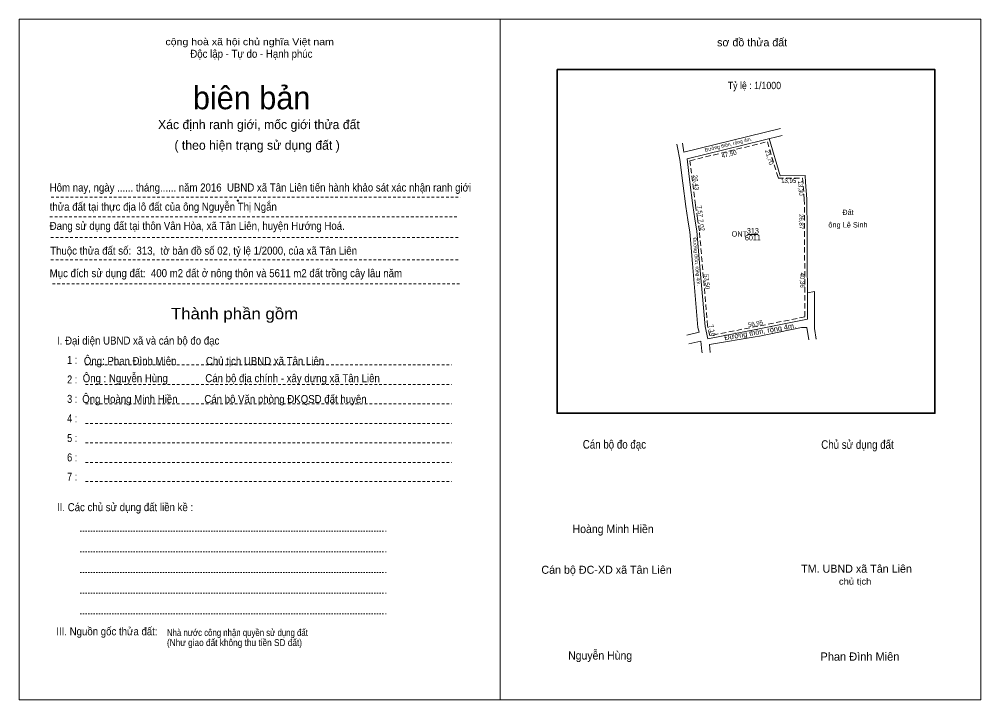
# Model space of a CAD drawing. Header units: metres. Extents: x 546685 to 549815, y 1838297 to 1838686.
# Drawn here: x 546685 to 547224, y 1838297 to 1838679 of the extents above; entities that cross this region are included whole.
import ezdxf
from ezdxf.enums import TextEntityAlignment as Align

# ---------------------------------------------------------------- set-up
doc = ezdxf.new("R2010")
doc.units = ezdxf.units.M
doc.header["$PDMODE"] = 32
doc.header["$PDSIZE"] = 0.5
for name, pattern in [('DOTTED', [1.5, 0.3, -1.2]), ('MEDIUM_DASHED', [4.5, 3, -1.5]), ('SHORT_DASHED', [2.7, 1.5, -1.2])]:
    doc.linetypes.add(name, pattern=pattern)
for name, color, linetype, lineweight in [('1', 7, 'DOTTED', 13), ('63', 7, 'Continuous', 13), ('7', 7, 'Continuous', 13)]:
    doc.layers.add(name, color=color, linetype=linetype, lineweight=lineweight)
doc.layers.add('22', color=7, linetype='Continuous')
doc.layers.add('51', color=7, linetype='Continuous')

msp = doc.modelspace()

# ---------------------------------------------------------------- hatches: boundary and pattern name
at = {"layer": '63'}
msp.add_hatch(color=256, dxfattribs=at).paths.add_polyline_path([(546807.71, 1838576.91), (546807.78, 1838576.97), (546807.87, 1838577.1), (546807.93, 1838577.27), (546807.91, 1838577.38), (546807.84, 1838577.47), (546807.74, 1838577.54), (546807.61, 1838577.56), (546807.51, 1838577.54), (546807.41, 1838577.49), (546807.33, 1838577.41), (546807.3, 1838577.31), (546807.31, 1838577.26), (546807.32, 1838577.23), (546807.37, 1838577.19), (546807.44, 1838577.21), (546807.47, 1838577.26), (546807.46, 1838577.29), (546807.44, 1838577.33), (546807.43, 1838577.35), (546807.42, 1838577.37), (546807.42, 1838577.39), (546807.47, 1838577.45), (546807.56, 1838577.47), (546807.63, 1838577.46), (546807.68, 1838577.43), (546807.71, 1838577.37), (546807.71, 1838577.28), (546807.66, 1838577.06), (546807.63, 1838577), (546807.61, 1838576.94), (546807.59, 1838576.89), (546807.58, 1838576.85), (546807.56, 1838576.76), (546807.55, 1838576.68), (546807.62, 1838576.68), (546807.66, 1838576.81)])

# ---------------------------------------------------------------- linework, layer by layer
at = {"layer": '1', "linetype": 'SHORT_DASHED'}
for p, q in [((546702.97, 1838579.08), (546932.51, 1838579.08)), ((546702.23, 1838568.11), (546930.9, 1838568.11)), ((546702.81, 1838556.64), (546931.48, 1838556.64)), ((546702.81, 1838544.01), (546931.14, 1838544.01)), ((546703.67, 1838530.52), (546932.01, 1838530.52)), ((546722.17, 1838485.12), (546927.59, 1838485.12)), ((546722.17, 1838474.22), (546927.59, 1838474.22)), ((546722.17, 1838463.32), (546927.59, 1838463.32)), ((546722.17, 1838452.38), (546927.59, 1838452.38)), ((546722.17, 1838441.44), (546927.59, 1838441.44)), ((546722.17, 1838430.49), (546927.59, 1838430.49)), ((546722.17, 1838419.74), (546927.59, 1838419.74))]:
    msp.add_line(p, q, dxfattribs=at)
at = {"layer": '1'}
for p, q in [((546719.46, 1838392.04), (546891.78, 1838392.04)), ((546719.46, 1838380.38), (546891.78, 1838380.38)), ((546719.46, 1838368.86), (546891.78, 1838368.86)), ((546719.46, 1838357.24), (546891.78, 1838357.24)), ((546719.46, 1838345.72), (546891.78, 1838345.72))]:
    msp.add_line(p, q, dxfattribs=at)
at = {"layer": '1', "linetype": 'Continuous'}
for points in [[(546685, 1838297.48), (546685, 1838678.89), (546954.66, 1838678.89), (546954.66, 1838297.48)], [(547224.3, 1838297.48), (547224.3, 1838678.89), (546954.66, 1838678.89), (546954.66, 1838297.48)]]:
    msp.add_lwpolyline(points, close=True, dxfattribs=at)
at = {"layer": '1', "linetype": 'Continuous', "lineweight": 35}
msp.add_lwpolyline([(546986.7, 1838650.67), (547198.6, 1838650.67), (547198.6, 1838458.04), (546986.7, 1838458.04)], close=True, dxfattribs=at)
at = {"layer": '1', "linetype": 'MEDIUM_DASHED'}
msp.add_lwpolyline([(547061.17, 1838599.57), (547104.67, 1838610.27), (547110.69, 1838589.73), (547124.38, 1838589.86), (547125.33, 1838578.02), (547125.49, 1838551.2), (547125.66, 1838512.06), (547072.37, 1838501.55), (547071.09, 1838506.97), (547066.48, 1838560.21), (547065.42, 1838567.2), (547064.31, 1838574.67)], close=True, dxfattribs=at)
at = {"layer": '63'}
for p, q in [((547093.44, 1838558.29), (547099.51, 1838558.29)), ((547072.12, 1838496.62), (547072.47, 1838492.08))]:
    msp.add_line(p, q, dxfattribs=at)
msp.add_lwpolyline([(546807.71, 1838576.91), (546807.78, 1838576.97), (546807.87, 1838577.1), (546807.93, 1838577.27), (546807.91, 1838577.38), (546807.84, 1838577.47), (546807.74, 1838577.54), (546807.61, 1838577.56), (546807.51, 1838577.54), (546807.41, 1838577.49), (546807.33, 1838577.41), (546807.3, 1838577.31), (546807.31, 1838577.26), (546807.32, 1838577.23), (546807.37, 1838577.19), (546807.44, 1838577.21), (546807.47, 1838577.26), (546807.46, 1838577.29), (546807.44, 1838577.33), (546807.43, 1838577.35), (546807.42, 1838577.37), (546807.42, 1838577.39), (546807.47, 1838577.45), (546807.56, 1838577.47), (546807.63, 1838577.46), (546807.68, 1838577.43), (546807.71, 1838577.37), (546807.71, 1838577.28), (546807.66, 1838577.06), (546807.63, 1838577), (546807.61, 1838576.94), (546807.59, 1838576.89), (546807.58, 1838576.85), (546807.56, 1838576.76), (546807.55, 1838576.68), (546807.62, 1838576.68), (546807.66, 1838576.81)], close=True, dxfattribs=at)
msp.add_point((547097.83, 1838558.29), dxfattribs=at)
at = {"layer": '7'}
for p, q in [((547057.85, 1838604.39), (547111.91, 1838617.68)), ((547054.23, 1838607.06), (547053.92, 1838608.8)), ((547057.85, 1838604.39), (547056.92, 1838609.39)), ((547059.55, 1838600.69), (547112.87, 1838613.8)), ((547105.68, 1838612.03), (547111.79, 1838591.21)), ((547055.58, 1838600.19), (547054.23, 1838607.06)), ((547055.58, 1838600.19), (547057.24, 1838586.99)), ((547057.24, 1838586.99), (547058.88, 1838573.97)), ((547125.74, 1838591.34), (547111.79, 1838591.21)), ((547060.01, 1838566.39), (547058.89, 1838573.88)), ((547063.97, 1838566.98), (547062.85, 1838574.47)), ((547061.06, 1838559.51), (547060.02, 1838566.38)), ((547065.01, 1838560.11), (547063.97, 1838566.98)), ((547062.56, 1838541.97), (547061.03, 1838559.7)), ((547065.66, 1838506.16), (547062.56, 1838541.96)), ((547127.13, 1838525.5), (547127.02, 1838542.31)), ((547131.13, 1838526.36), (547127.13, 1838525.5)), ((547127.14, 1838510.85), (547127.13, 1838525.5)), ((547131.13, 1838505.61), (547131.13, 1838526.36)), ((547065.66, 1838506.16), (547066.28, 1838503.57)), ((547069.63, 1838506.74), (547071.27, 1838499.83)), ((547059.43, 1838501.91), (547066.28, 1838503.57)), ((547098.22, 1838505), (547071.27, 1838499.83)), ((547098.87, 1838501.05), (547072.12, 1838496.62)), ((547131.13, 1838505.61), (547131.91, 1838499.67)), ((547060.5, 1838496.93), (547067.2, 1838498.41)), ((547067.2, 1838498.41), (547067.92, 1838492.78)), ((547131.92, 1838499.52), (547131.87, 1838500.27)), ((547067.92, 1838492.78), (547068.02, 1838491.97))]:
    msp.add_line(p, q, dxfattribs=at)
for points in [[(547054.23, 1838607.06), (547053.92, 1838608.8), (547054.23, 1838607.06)], [(547053.92, 1838608.8), (547054.23, 1838607.06), (547053.92, 1838608.8)], [(547059.55, 1838600.69), (547061.21, 1838587.49), (547062.85, 1838574.47)], [(547125.74, 1838591.34), (547126.05, 1838587.49), (547126.8, 1838578.08)], [(547127.02, 1838542.31), (547126.91, 1838560.11), (547126.8, 1838578.08)], [(547069.63, 1838506.74), (547066.55, 1838542.31), (547065.02, 1838560.04)], [(547098.22, 1838505), (547115.87, 1838508.63), (547127.07, 1838510.84)], [(547099.29, 1838501.15), (547123.68, 1838506.15), (547126.68, 1838506.16), (547127.93, 1838499.27)]]:
    msp.add_lwpolyline(points, dxfattribs=at)

# ---------------------------------------------------------------- texts
at = {"layer": '1'}
for s, height, width, p in [('cộng hoà xã hội chủ nghĩa Việt nam', 3.851, 1.15, (546814.24, 1838664.35)), ('Độc lập - Tự do - Hạnh phúc', 4.492, 0.9, (546815.22, 1838657.29)), ('Thành phần gồm', 6.417, 1.1, (546805.765, 1838510.7))]:
    msp.add_text(s, height=height, dxfattribs=dict(at, width=width)).set_placement(p, align=Align.CENTER)
for s, p in [('sơ đồ thửa đất', (547076.39, 1838663.7)), ('Cán bộ ĐC-XD xã Tân Liên', (546977.85, 1838368.09)), ('TM. UBND xã Tân Liên', (547123.57, 1838368.69))]:
    msp.add_text(s, height=4.492, dxfattribs=at).set_placement(p)
for s, height, p in [('biên bản', 12.84, (546815.35, 1838628.44)), ('Xác định ranh giới, mốc giới thửa đất', 5.134, (546819.445, 1838617.31)), ('( theo hiện trạng sử dụng đất )', 5.134, (546818.42, 1838605.74))]:
    msp.add_text(s, height=height, dxfattribs=at).set_placement(p, align=Align.CENTER)
for s, height, width, p in [('Hôm nay, ngày ...... tháng...... năm 2016  UBND xã Tân Liên tiến hành khảo sát xác nhận ranh giới ', 4.49, 0.9, (546702.09, 1838582.34)), ('thửa đất tại thực địa lô đất của ông Nguyễn Thị Ngắn', 4.49, 0.9, (546702.09, 1838571.59)), ('Đang sử dụng đất tại thôn Vân Hòa, xã Tân Liên, huyện Hướng Hoá.', 4.49, 0.9, (546702.09, 1838560.84)), ('Thuộc thửa đất số:  313,  tờ bản đồ số 02, tỷ lệ 1/2000, của xã Tân Liên', 4.49, 0.9, (546702.37, 1838546.94)), ('Mục đích sử dụng đất:  400 m2 đất ở nông thôn và 5611 m2 đất trồng cây lâu năm', 4.49, 0.9, (546702.09, 1838534.32)), ('I. Đại diện UBND xã và cán bộ đo đạc ', 4.492, 0.9, (546706.19, 1838496.54)), ('    1 : ', 4.492, 0.85, (546706.19, 1838485.69)), ('Ông: Phan Đình Miên           Chủ tịch UBND xã Tân Liên', 4.488, 0.9, (546721.24, 1838485.12)), ('    2 : ', 4.492, 0.85, (546706.19, 1838474.75)), ('Ông : Nguyễn Hùng              Cán bộ địa chính - xây dựng xã Tân Liên', 4.488, 0.9, (546720.61, 1838475.47)), ('    3 :     ', 4.492, 0.85, (546706.19, 1838463.85)), ('Ông Hoàng Minh Hiền          Cán bộ Văn phòng ĐKQSD đất huyện', 4.49, 0.9, (546720.33, 1838463.8)), ('    4 : ', 4.492, 0.85, (546706.19, 1838452.91)), ('    5 : ', 4.492, 0.85, (546706.19, 1838441.94)), ('Cán bộ đo đạc', 4.8, 0.85, (547001.08, 1838438.24)), ('Chủ sử dụng đất', 4.8, 0.85, (547134.82, 1838438.12)), ('    6 : ', 4.492, 0.85, (546706.19, 1838431.07)), ('    7 : ', 4.492, 0.85, (546706.19, 1838420.27)), ('II. Các chủ sử dụng đất liền kề :', 4.492, 0.9, (546706.19, 1838403.18)), ('chủ tịch', 3.593, 1.1, (547144.74, 1838362)), ('III. Nguồn gốc thửa đất:', 4.492, 0.9, (546705.78, 1838333.58)), ('Nhà nước công nhận quyền sử dụng đất', 3.851, 0.85, (546767.85, 1838333.21)), ('(Như giao đất không thu tiền SD đất)', 3.851, 0.9, (546767.85, 1838327.59))]:
    msp.add_text(s, height=height, dxfattribs=dict(at, width=width)).set_placement(p)
at = {"layer": '22', "width": 0.95}
for s, height, p in [('Hoàng Minh Hiền', 4.63, (546995.38, 1838390.89)), ('Nguyễn Hùng', 4.621, (546992.87, 1838320))]:
    msp.add_text(s, height=height, dxfattribs=at).set_placement(p)
at = {"layer": '22'}
msp.add_text('Phan Đình Miên', height=4.621, dxfattribs=at).set_placement((547134.37, 1838319.37))
at = {"layer": '51', "width": 0.9}
msp.add_text('Tỷ lệ : 1/1000', height=4.1, dxfattribs=at).set_placement((547082.39, 1838639.72))
at = {"layer": '63'}
for s, height, rotation, width, p in [('47,50', 2.5, 13.811, 0.95, (547083.412, 1838602.119)), ('21,70', 2.5, 286.355, 0.95, (547104.535, 1838601.177)), ('26,43', 2.5, 277.173, 0.9, (547063.335, 1838587.246)), ('13,95', 2.5, 0.534, 0.85, (547116.578, 1838587.144)), ('13,30', 2.5, 274.57, 0.9, (547122.057, 1838584.195)), ('7,57', 2.5, 278.505, 0.9, (547065.547, 1838571.045)), ('7,02', 2.5, 278.603, 0.9, (547066.549, 1838563.332)), ('26,87', 2.5, 270.341, 0.85, (547122.491, 1838565.477)), ('Đường thôn, rộng 4m.', 2, 274.932, 0.9, (547063.997, 1838542.991)), ('53,50', 2.5, 274.943, 0.9, (547069.532, 1838531.753)), ('40,36', 2.5, 270.256, 0.85, (547122.986, 1838532.631)), ('7,10', 2.5, 283.351, 0.95, (547072.458, 1838504.254)), ('56,95', 2.5, 11.158, 0.9, (547098.188, 1838507.081))]:
    msp.add_text(s, height=height, rotation=rotation, dxfattribs=dict(at, width=width)).set_placement(p, align=Align.CENTER)
for s, width, p in [('ONT', 0.95, (547088.885, 1838557.09)), ('313', 0.85, (547096.485, 1838558.82)), ('6011', 0.8, (547096.485, 1838554.93))]:
    msp.add_text(s, height=3, dxfattribs=dict(at, width=width)).set_placement(p, align=Align.CENTER)
at = {"layer": '7', "width": 0.9}
for height, rotation, p in [(2, 13.811, (547082.951, 1838607.745)), (3, 9.811, (547100.774, 1838502.395))]:
    msp.add_text('Đường thôn, rộng 4m.', height=height, rotation=rotation, dxfattribs=at).set_placement(p, align=Align.CENTER)
at = {"layer": '7'}
msp.add_text('Đất', height=3, dxfattribs=at).set_placement((547149.825, 1838569.17), align=Align.CENTER)
at = {"layer": '7', "width": 0.9}
msp.add_text('ông Lê Sinh', height=3, dxfattribs=at).set_placement((547149.835, 1838562.17), align=Align.CENTER)

doc.saveas('drawing.dxf')
